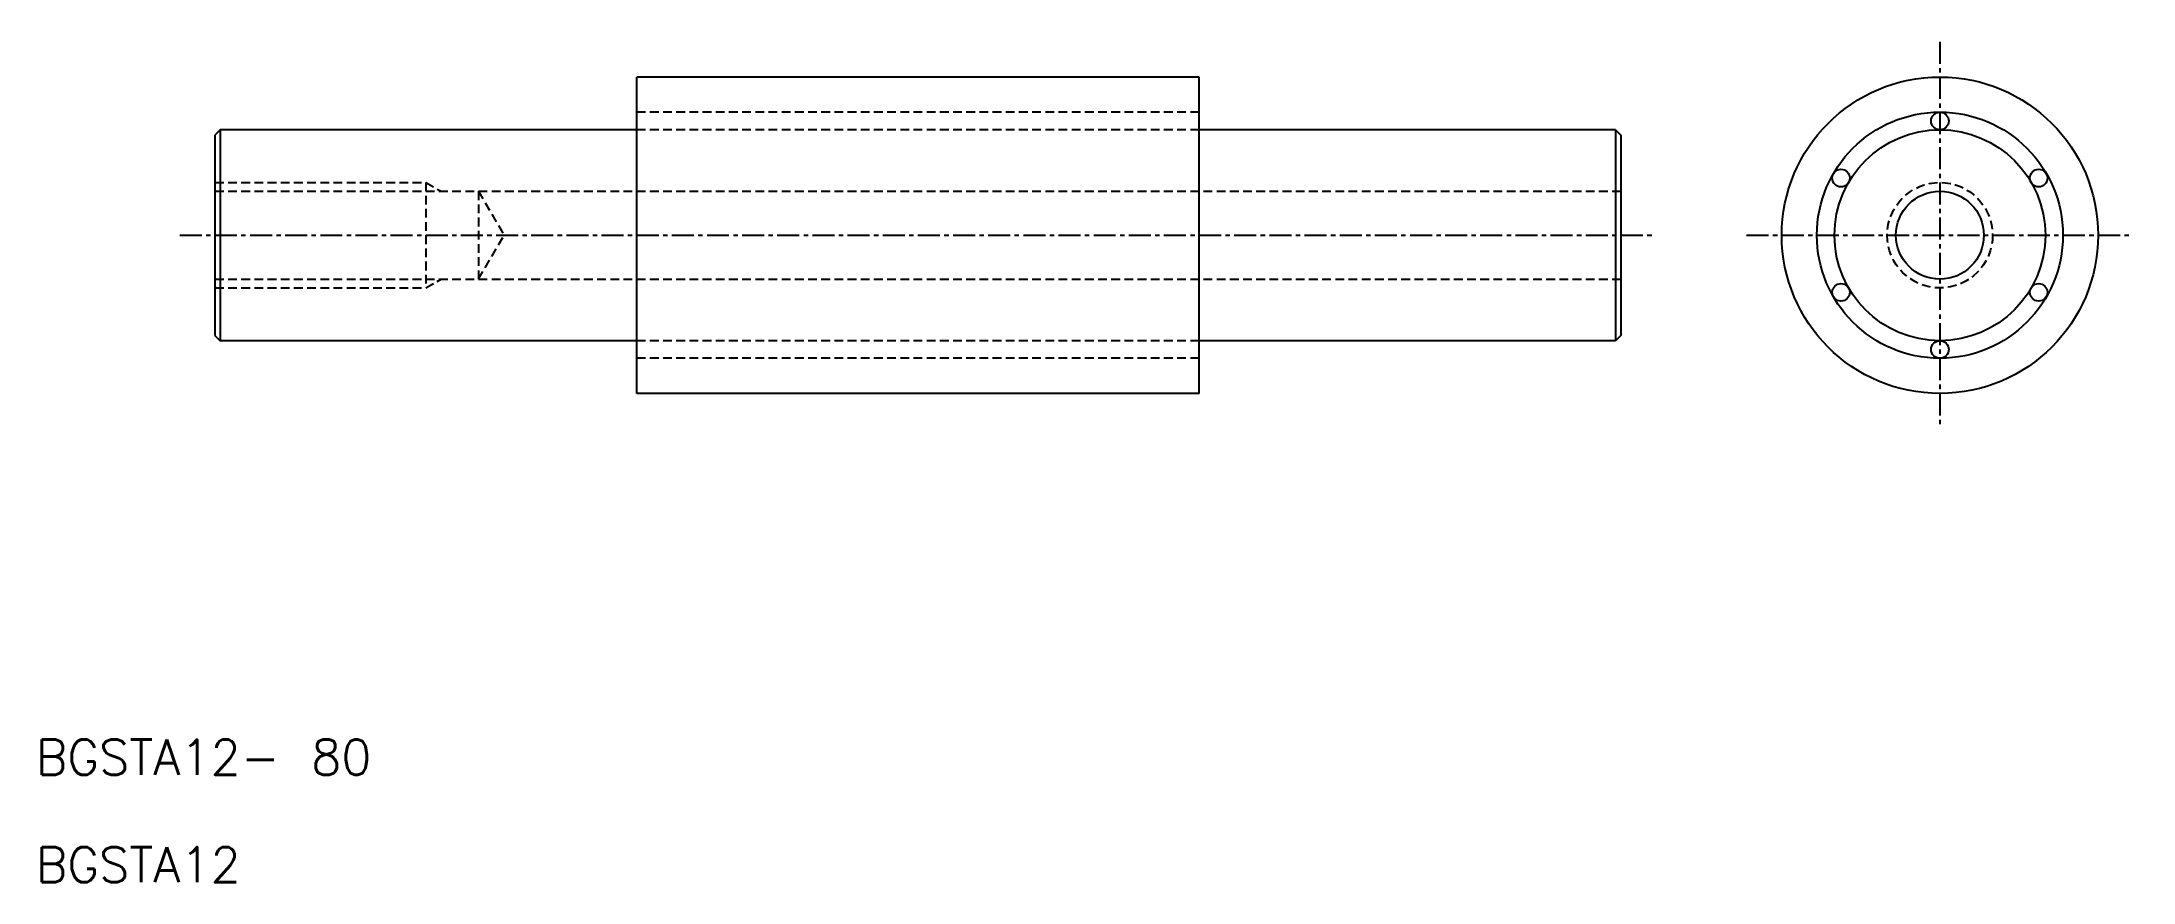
# Model space of a CAD drawing. Extents: x 320 to 439, y 702 to 750.
import ezdxf

# ---------------------------------------------------------------- set-up
doc = ezdxf.new("R2010")
doc.units = 0
doc.linetypes.add('CENTER', pattern=[2, 1.25, -0.25, 0.25, -0.25])
doc.linetypes.add('DASHED', pattern=[0.75, 0.5, -0.25])
doc.layers.get('0').update_dxf_attribs({"linetype": 'CONTINUOUS'})
doc.layers.add('CENTER', color=1, linetype='CENTER')
doc.styles.get("Standard").update_dxf_attribs({"font": 'txt.shx', "bigfont": 'bigfont.shx'})

msp = doc.modelspace()

# ---------------------------------------------------------------- linework, layer by layer
at = {"color": 7, "linetype": 'CONTINUOUS'}
for p, q in [((354.11, 730.24), (354.11, 748.24)), ((386.11, 748.24), (354.11, 748.24)), ((386.11, 730.24), (386.11, 748.24)), ((330.41, 745.24), (330.11, 744.94)), ((330.11, 744.94), (330.11, 733.54)), ((354.11, 745.24), (330.41, 745.24)), ((330.41, 745.24), (330.41, 733.24)), ((409.81, 745.24), (386.11, 745.24)), ((409.81, 745.24), (410.11, 744.94)), ((409.81, 745.24), (409.81, 733.24)), ((410.11, 744.94), (410.11, 733.54)), ((330.11, 733.54), (330.41, 733.24)), ((354.11, 733.24), (330.41, 733.24)), ((409.81, 733.24), (386.11, 733.24)), ((410.11, 733.54), (409.81, 733.24)), ((386.11, 730.24), (354.11, 730.24))]:
    msp.add_line(p, q, dxfattribs=at)
at = {"color": 3, "linetype": 'DASHED'}
for p, q in [((386.11, 746.24), (354.11, 746.24)), ((386.11, 745.24), (354.11, 745.24)), ((330.11, 742.24), (342.11, 742.24)), ((330.11, 741.74), (410.11, 741.74)), ((342.11, 742.24), (342.98, 741.74)), ((342.11, 742.24), (342.11, 736.24)), ((345.11, 741.74), (346.56, 739.24)), ((345.11, 741.74), (345.11, 736.74)), ((345.11, 736.74), (346.56, 739.24)), ((330.11, 736.74), (410.11, 736.74)), ((342.11, 736.24), (342.98, 736.74)), ((330.11, 736.24), (342.11, 736.24)), ((386.11, 733.24), (354.11, 733.24)), ((386.11, 732.24), (354.11, 732.24))]:
    msp.add_line(p, q, dxfattribs=at)
at = {"color": 7, "linetype": 'CONTINUOUS'}
for centre, radius in [((428.26, 739.24), 9), ((428.26, 739.24), 7), ((428.26, 745.74), 0.5), ((428.26, 739.24), 6), ((422.63, 742.49), 0.5), ((433.88, 742.49), 0.5), ((428.26, 739.24), 2.5), ((422.63, 735.99), 0.5), ((433.88, 735.99), 0.5), ((428.26, 732.74), 0.5)]:
    msp.add_circle(centre, radius, dxfattribs=at)
at = {"color": 3, "linetype": 'DASHED'}
msp.add_circle((428.26, 739.24), 3, dxfattribs=at)
at = {"layer": 'CENTER', "color": 1, "linetype": 'CENTER'}
for p, q in [((428.26, 750.24), (428.26, 728.24)), ((328.11, 739.24), (412.11, 739.24)), ((417.26, 739.24), (439.26, 739.24))]:
    msp.add_line(p, q, dxfattribs=at)

# ---------------------------------------------------------------- texts
at = {"color": 7, "linetype": 'CONTINUOUS'}
for s, p in [('BGSTA12- 80', (319.92, 708.55)), ('BGSTA12', (319.92, 702.44))]:
    msp.add_text(s, height=2, dxfattribs=at).set_placement(p)

doc.saveas('drawing.dxf')
